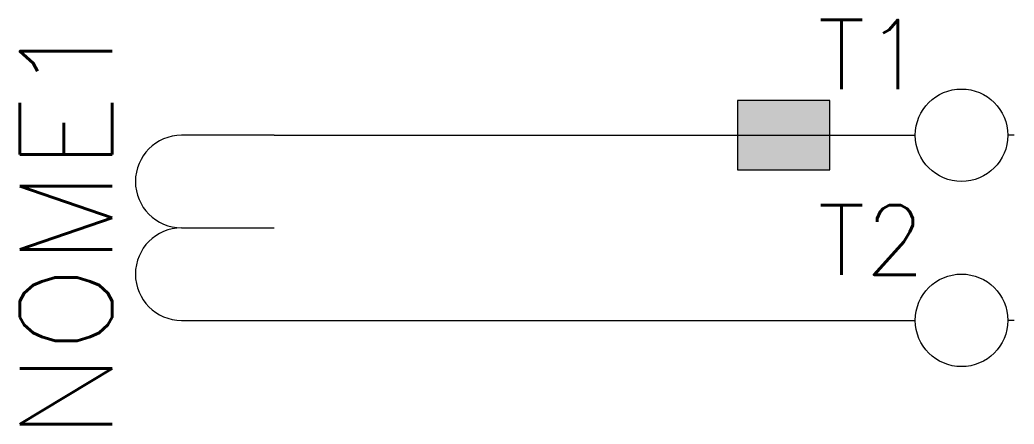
# Model space of a CAD drawing. Header units: millimetres. Extents: x 1732.5 to 1754, y 2300.9 to 2309.7.
import ezdxf
from ezdxf.enums import TextEntityAlignment as Align

# ---------------------------------------------------------------- set-up
doc = ezdxf.new("R2010")
doc.units = ezdxf.units.MM
doc.styles.add('ROMANS', font='romans.shx')

# ---------------------------------------------------------------- blocks, each defined once
blk = doc.blocks.new('QUA')
at = {"color": 0}
blk.add_lwpolyline([(0, -2), (1.5, -2), (1.5, 0), (0, 0)], close=True, dxfattribs=at)
blk.add_solid([(0, 0), (1.5, 0), (0, -2), (1.5, -2)], dxfattribs=at)

msp = doc.modelspace()

# ---------------------------------------------------------------- linework, layer by layer
at = {"linetype": 'Continuous'}
for p, q in [((1738.004, 2307.168), (1751.878, 2307.168)), ((1738.004, 2303.168), (1751.878, 2303.168))]:
    msp.add_line(p, q, dxfattribs=at)
for p, q in [((1754.016, 2307.168), (1753.878, 2307.168)), ((1736.004, 2305.168), (1738.004, 2305.168)), ((1754.016, 2303.168), (1753.878, 2303.168))]:
    msp.add_line(p, q)
for points in [[(1738.004, 2307.168), (1736.004, 2307.168, 1), (1736.004, 2305.168), (1738.004, 2305.168)], [(1736.004, 2305.168, 1), (1736.004, 2303.168), (1738.004, 2303.168)]]:
    msp.add_lwpolyline(points, format="xyb")
for centre in [(1752.878, 2307.168), (1752.878, 2303.168)]:
    msp.add_circle(centre, 1, dxfattribs=at)

# ---------------------------------------------------------------- block references
at = {"rotation": 90}
msp.add_blockref('QUA', (1748.029, 2306.418), dxfattribs=at)

# ---------------------------------------------------------------- texts
at = {"style": 'ROMANS'}
for tag, p in [('T1', (1749.766, 2308.161)), ('T2', (1749.766, 2304.154))]:
    msp.add_attdef(tag, p, '', height=1.5, dxfattribs=at)
msp.add_attdef('NOME1', text='', height=2, rotation=90, dxfattribs=at).set_placement((1734.504, 2305.168), align=Align.CENTER)

doc.saveas('drawing.dxf')
